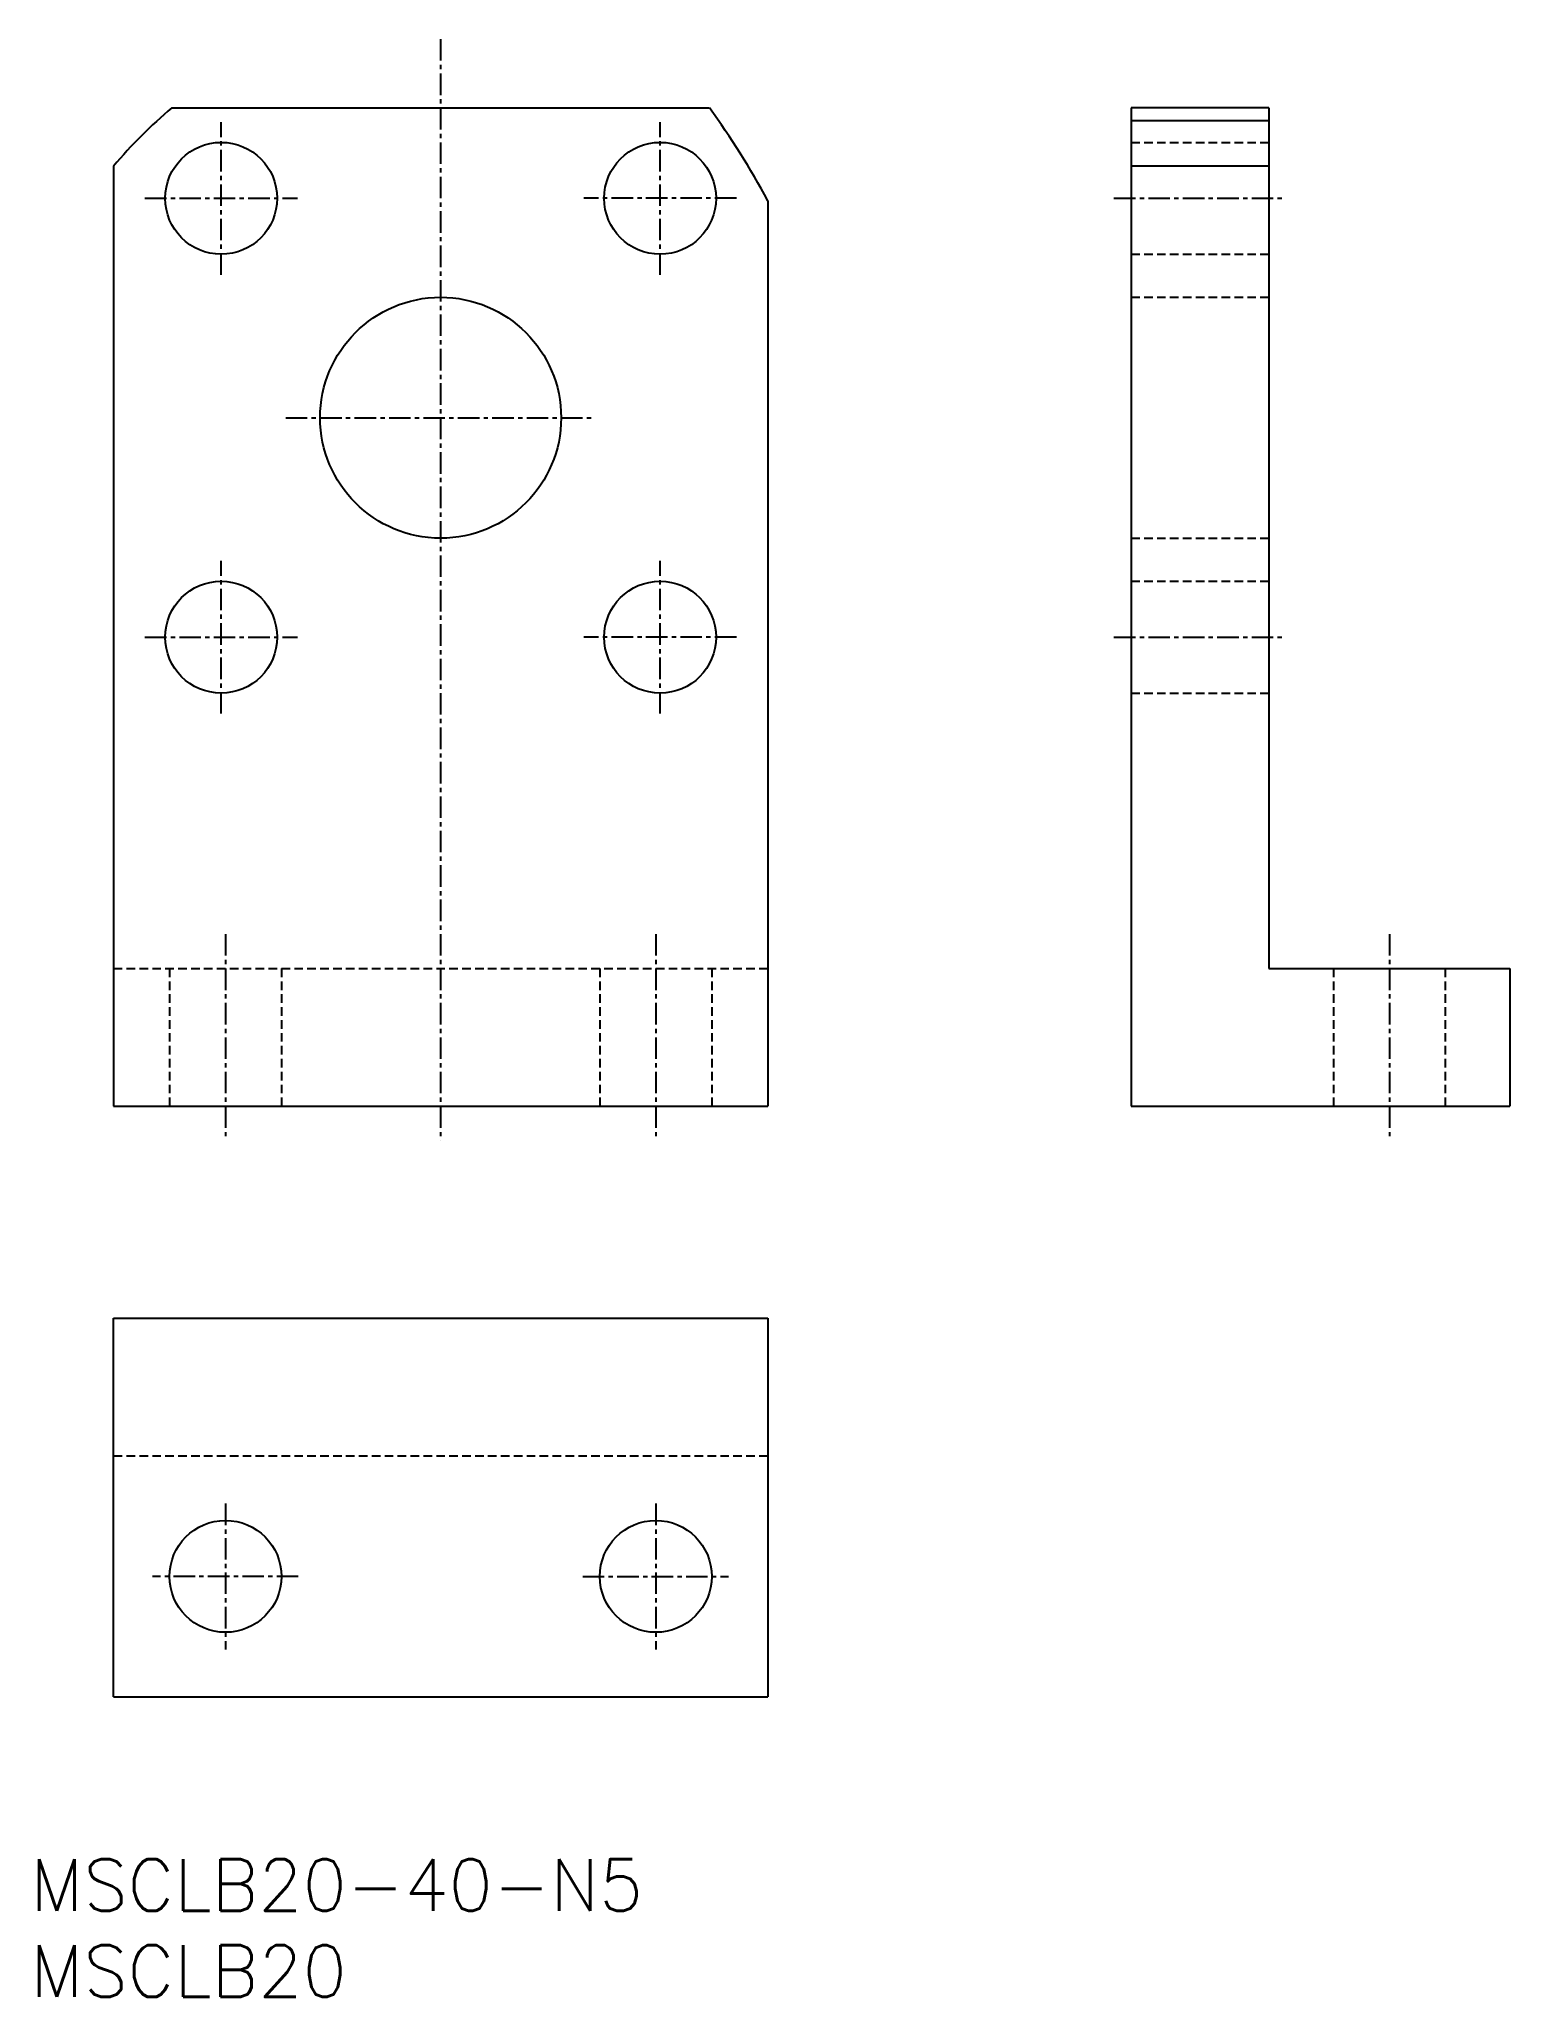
# Model space of a CAD drawing. Extents: x 103 to 188, y 55 to 169.
import ezdxf
from ezdxf.enums import TextEntityAlignment as Align

# ---------------------------------------------------------------- set-up
doc = ezdxf.new("R2010")
doc.units = 0
doc.linetypes.add('CENTER', pattern=[2, 1.25, -0.25, 0.25, -0.25])
doc.linetypes.add('DASHED', pattern=[0.75, 0.5, -0.25])
doc.layers.get('0').update_dxf_attribs({"linetype": 'CONTINUOUS'})
doc.layers.add('CENTER', color=1, linetype='CENTER')
doc.styles.get("Standard").update_dxf_attribs({"font": 'txt.shx', "bigfont": 'extfont.shx'})

msp = doc.modelspace()

# ---------------------------------------------------------------- linework, layer by layer
at = {"color": 7, "linetype": 'CONTINUOUS'}
for p, q in [((110.67, 164.83), (141.89, 164.83)), ((174.4, 164.83), (166.4, 164.83)), ((166.4, 164.83), (166.4, 106.83)), ((174.4, 164.08), (166.4, 164.08)), ((174.4, 164.83), (174.4, 114.83)), ((107.28, 161.44), (107.28, 106.83)), ((174.4, 161.44), (166.4, 161.44)), ((145.28, 159.44), (145.28, 106.83)), ((174.4, 114.83), (188.4, 114.83)), ((188.4, 114.83), (188.4, 106.83)), ((107.28, 106.83), (145.28, 106.83)), ((166.4, 106.83), (188.4, 106.83)), ((107.28, 72.51), (107.28, 94.51)), ((107.28, 94.51), (145.28, 94.51)), ((145.28, 94.51), (145.28, 72.51)), ((107.28, 72.51), (145.28, 72.51))]:
    msp.add_line(p, q, dxfattribs=at)
at = {"color": 3, "linetype": 'DASHED'}
for p, q in [((166.4, 162.83), (174.4, 162.83)), ((166.4, 156.33), (174.4, 156.33)), ((166.4, 153.83), (174.4, 153.83)), ((166.4, 139.83), (174.4, 139.83)), ((166.4, 137.33), (174.4, 137.33)), ((166.4, 130.83), (174.4, 130.83)), ((107.28, 114.83), (145.28, 114.83)), ((110.53, 114.83), (110.53, 106.83)), ((117.03, 114.83), (117.03, 106.83)), ((135.53, 114.83), (135.53, 106.83)), ((142.03, 114.83), (142.03, 106.83)), ((178.15, 114.83), (178.15, 106.83)), ((184.65, 114.83), (184.65, 106.83)), ((107.28, 86.51), (145.28, 86.51))]:
    msp.add_line(p, q, dxfattribs=at)
at = {"color": 7, "linetype": 'CONTINUOUS'}
for centre, radius in [((113.53, 159.58), 3.25), ((139.03, 159.58), 3.25), ((126.28, 146.83), 7), ((113.53, 134.08), 3.25), ((139.03, 134.08), 3.25), ((113.78, 79.51), 3.25), ((138.78, 79.51), 3.25)]:
    msp.add_circle(centre, radius, dxfattribs=at)
for centre, radius, start, end in [((127.28, 144.83), 26, 129.7151, 140.2848), ((104.87, 137.79), 45.85, 28.1791, 36.1377)]:
    msp.add_arc(centre, radius, start, end, dxfattribs=at)
at = {"layer": 'CENTER', "color": 1, "linetype": 'CENTER'}
for p, q in [((126.28, 168.83), (126.28, 104.83)), ((113.53, 155.14), (113.53, 164.01)), ((139.03, 155.14), (139.03, 164.01)), ((109.1, 159.58), (117.96, 159.58)), ((143.46, 159.58), (134.6, 159.58)), ((165.4, 159.58), (175.4, 159.58)), ((117.28, 146.83), (135.28, 146.83)), ((113.53, 129.64), (113.53, 138.51)), ((139.03, 129.64), (139.03, 138.51)), ((109.1, 134.08), (117.96, 134.08)), ((143.46, 134.08), (134.6, 134.08)), ((165.4, 134.08), (175.4, 134.08)), ((113.78, 116.83), (113.78, 104.83)), ((138.78, 116.83), (138.78, 104.83)), ((181.4, 116.83), (181.4, 104.83)), ((113.78, 83.74), (113.78, 75.27)), ((138.78, 83.74), (138.78, 75.27)), ((118.01, 79.51), (109.54, 79.51)), ((134.54, 79.51), (143.01, 79.51))]:
    msp.add_line(p, q, dxfattribs=at)

# ---------------------------------------------------------------- texts
at = {"color": 7, "linetype": 'CONTINUOUS'}
for s, p in [('MSCLB20-40-N5', (102.44, 61.58)), ('MSCLB20', (102.44, 56.58))]:
    msp.add_text(s, height=3, dxfattribs=at).set_placement(p, align=Align.MIDDLE_LEFT)

doc.saveas('drawing.dxf')
